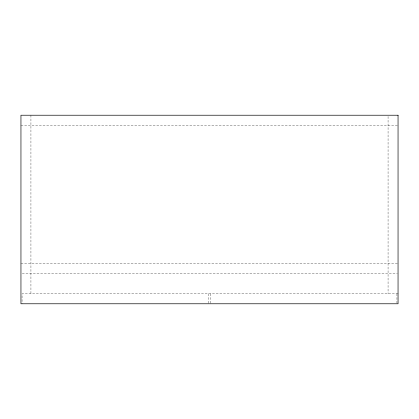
<?xml version="1.0" encoding="UTF-8"?>
<svg xmlns="http://www.w3.org/2000/svg" width="419" height="419" viewBox="0 0 419 419"><rect width="100%" height="100%" fill="white"/><g stroke="black" fill="none" stroke-linecap="round" stroke-linejoin="round"><path stroke-width="0.31" stroke-dasharray="2.1 1.57" d="M20.95 125.208L397.427 125.208M20.95 263.844L397.427 263.844M22.259 273.827L397.395 273.827M398.05 293.792L22.06 293.792L22.06 303.775M396.94 293.792L396.94 303.775M388.067 116.534L388.067 293.792M210.61 293.792L210.61 303.775M208.39 293.792L208.39 303.775M30.933 115.225L30.933 293.792"/><path stroke-width="0.63" d="M398.05 115.225L20.95 115.225L20.95 303.775L398.05 303.775L398.05 115.225"/></g></svg>
